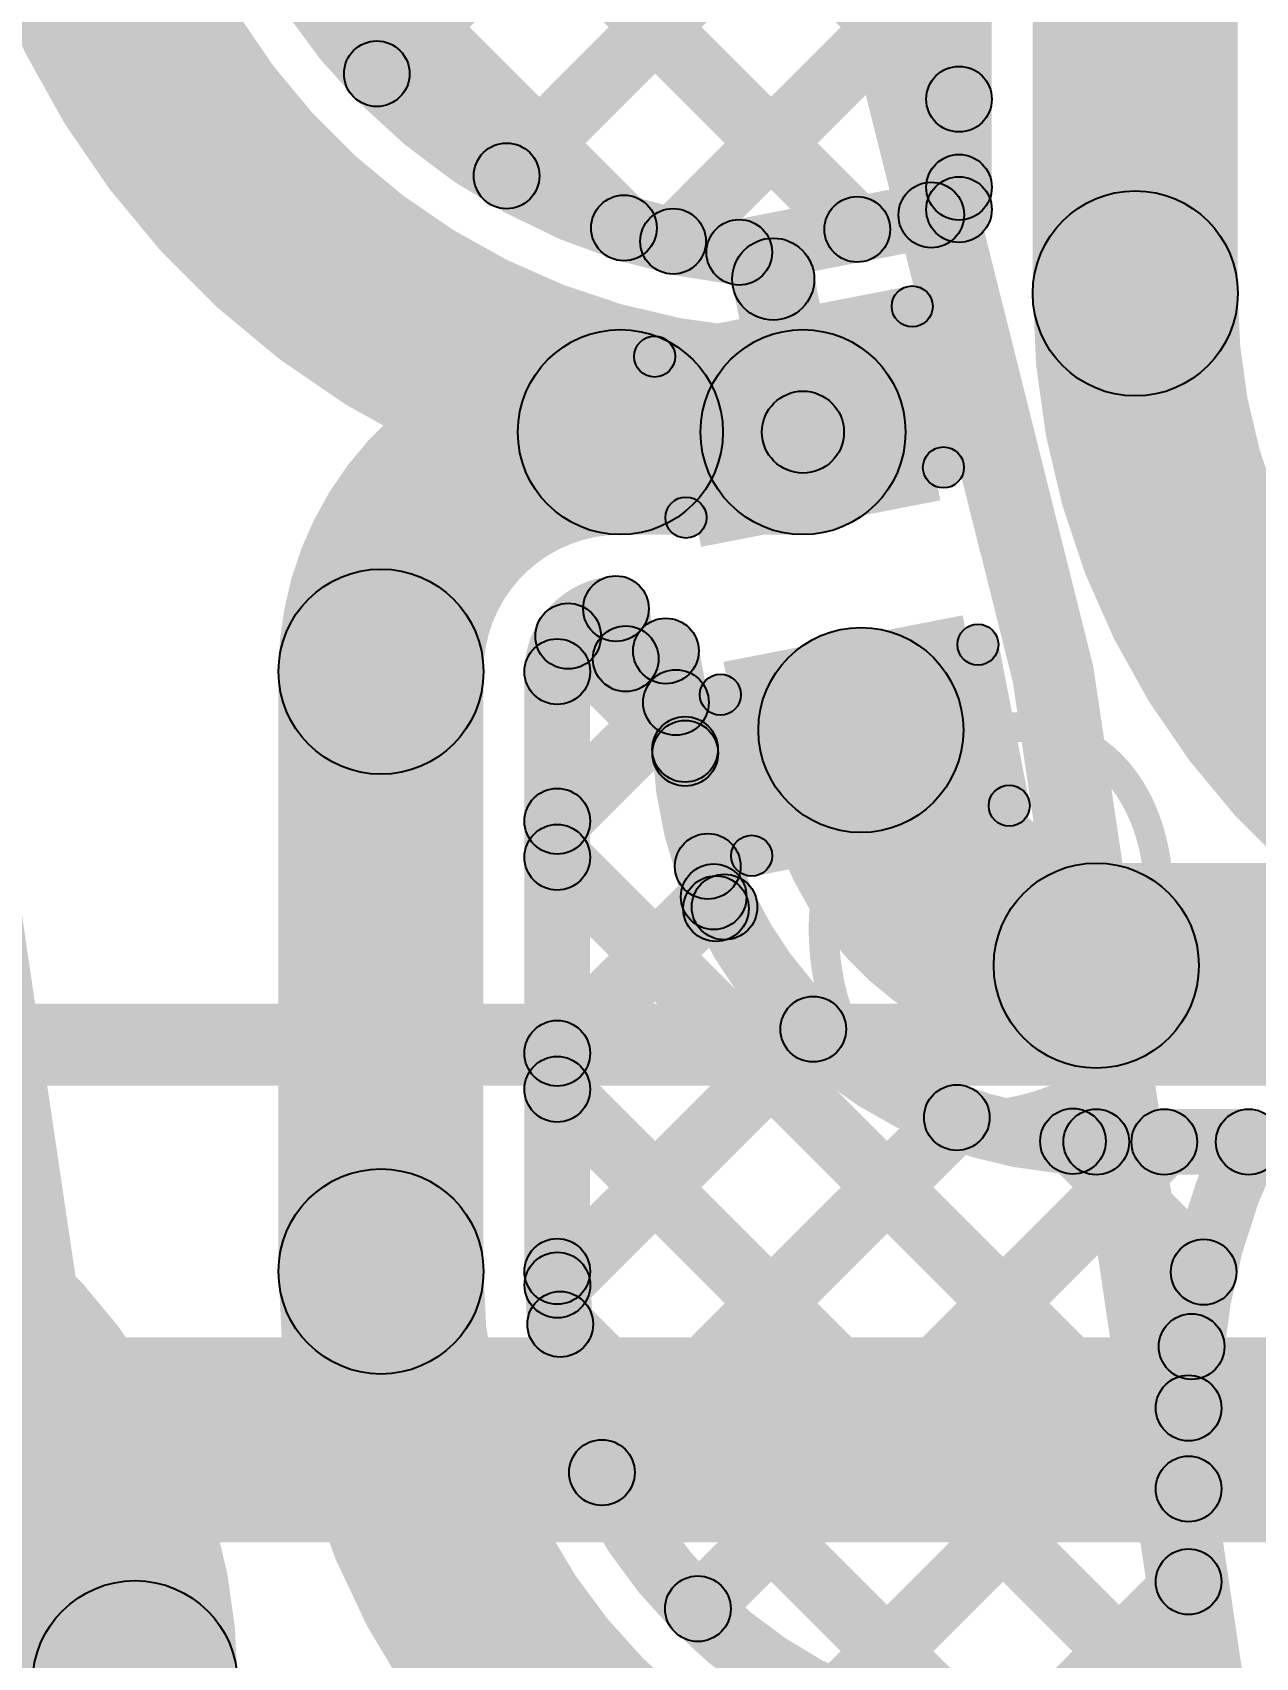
# Model space of a CAD drawing. Header units: millimetres. Extents: x -2.17 to 2.17, y -2.17 to 2.17.
# Drawn here: x 1.1575 to 1.3067, y 0.1362 to 0.3343 of the extents above; entities that cross this region are included whole.
import ezdxf

# ---------------------------------------------------------------- set-up
doc = ezdxf.new("R2010")
doc.units = ezdxf.units.MM
doc.header["$MEASUREMENT"] = 0
for name, color, linetype in [('BottomLayer', 5, 'Continuous'), ('Mechanical2', 216, 'Continuous'), ('TopLayer', 1, 'Continuous'), ('TopOverlay', 2, 'Continuous'), ('TopPaste', 8, 'Continuous'), ('TopSolder', 216, 'Continuous')]:
    doc.layers.add(name, color=color, linetype=linetype)

# ---------------------------------------------------------------- blocks, each defined once
blk = doc.blocks.new('WS2812B_M____231')
at = {"layer": 'TopOverlay'}
blk.add_hatch(color=2, dxfattribs=at).paths.add_polyline_path([(0.07, -0.0675), (0.07, -0.0725), (-0.07, -0.0725), (-0.07, -0.0675)])
blk = doc.blocks.new('C__0402_371')
at = {"layer": 'TopLayer'}
for points in [[(-0.0275, -0.0125), (-0.0275, 0.0125), (-0.0095, 0.0125), (-0.0095, -0.0125)], [(0.0095, -0.0125), (0.0095, 0.0125), (0.0275, 0.0125), (0.0275, -0.0125)]]:
    blk.add_hatch(color=1, dxfattribs=at).paths.add_polyline_path(points)
at = {"layer": 'TopOverlay'}
h = blk.add_hatch(color=2, dxfattribs=at)
edge = h.paths.add_edge_path()
edge.add_arc((-0.031, 0.016), 0.0025, 0, 360)
h = blk.add_hatch(color=2, dxfattribs=at)
edge = h.paths.add_edge_path()
edge.add_arc((-0.031, 0.016), 0.0025, 0, 360)
for points in [[(-0.031, 0.0135), (-0.031, 0.0185), (-0.011, 0.0185), (-0.011, 0.0135)], [(0.011, 0.0135), (0.011, 0.0185), (0.031, 0.0185), (0.031, 0.0135)], [(-0.0285, -0.016), (-0.0335, -0.016), (-0.0335, 0.016), (-0.0285, 0.016)], [(0.0335, -0.016), (0.0285, -0.016), (0.0285, 0.016), (0.0335, 0.016)], [(-0.031, -0.0185), (-0.031, -0.0135), (-0.011, -0.0135), (-0.011, -0.0185)], [(0.011, -0.0185), (0.011, -0.0135), (0.031, -0.0135), (0.031, -0.0185)]]:
    blk.add_hatch(color=2, dxfattribs=at).paths.add_polyline_path(points)
h = blk.add_hatch(color=2, dxfattribs=at)
edge = h.paths.add_edge_path()
edge.add_arc((-0.011, 0.016), 0.0025, 0, 360)
h = blk.add_hatch(color=2, dxfattribs=at)
edge = h.paths.add_edge_path()
edge.add_arc((0.011, 0.016), 0.0025, 0, 360)
h = blk.add_hatch(color=2, dxfattribs=at)
edge = h.paths.add_edge_path()
edge.add_arc((0.031, 0.016), 0.0025, 0, 360)
h = blk.add_hatch(color=2, dxfattribs=at)
edge = h.paths.add_edge_path()
edge.add_arc((0.031, 0.016), 0.0025, 0, 360)
h = blk.add_hatch(color=2, dxfattribs=at)
edge = h.paths.add_edge_path()
edge.add_arc((-0.031, -0.016), 0.0025, 0, 360)
h = blk.add_hatch(color=2, dxfattribs=at)
edge = h.paths.add_edge_path()
edge.add_arc((-0.031, -0.016), 0.0025, 0, 360)
h = blk.add_hatch(color=2, dxfattribs=at)
edge = h.paths.add_edge_path()
edge.add_arc((-0.011, -0.016), 0.0025, 0, 360)
h = blk.add_hatch(color=2, dxfattribs=at)
edge = h.paths.add_edge_path()
edge.add_arc((0.011, -0.016), 0.0025, 0, 360)
h = blk.add_hatch(color=2, dxfattribs=at)
edge = h.paths.add_edge_path()
edge.add_arc((0.031, -0.016), 0.0025, 0, 360)
h = blk.add_hatch(color=2, dxfattribs=at)
edge = h.paths.add_edge_path()
edge.add_arc((0.031, -0.016), 0.0025, 0, 360)
at = {"layer": 'TopPaste'}
for points in [[(-0.0275, -0.0125), (-0.0275, 0.0125), (-0.0095, 0.0125), (-0.0095, -0.0125)], [(0.0095, -0.0125), (0.0095, 0.0125), (0.0275, 0.0125), (0.0275, -0.0125)]]:
    blk.add_hatch(color=8, dxfattribs=at).paths.add_polyline_path(points)
at = {"layer": 'TopSolder'}
for points in [[(-0.02986, -0.01486), (-0.02986, 0.01486), (-0.00714, 0.01486), (-0.00714, -0.01486)], [(0.00714, -0.01486), (0.00714, 0.01486), (0.02986, 0.01486), (0.02986, -0.01486)]]:
    blk.add_hatch(color=216, dxfattribs=at).paths.add_polyline_path(points)
at = {"layer": 'TopOverlay'}
for centre in [(-0.031, 0.016), (-0.031, 0.016), (-0.011, 0.016), (0.011, 0.016), (0.031, 0.016), (0.031, 0.016), (-0.031, -0.016), (-0.031, -0.016), (-0.011, -0.016), (0.011, -0.016), (0.031, -0.016), (0.031, -0.016)]:
    blk.add_circle(centre, 0.0025, dxfattribs=at)

msp = doc.modelspace()

# ---------------------------------------------------------------- hatches: boundary and pattern name
at = {"layer": 'BottomLayer'}
for points in [[(0.8605, 0.20589), (0.8605, 0.21589), (1.65643, 0.21589), (1.65643, 0.20589)], [(0.81931, 0.1502), (0.81931, 0.1752), (1.63369, 0.1752), (1.63369, 0.1502)]]:
    msp.add_hatch(color=5, dxfattribs=at).paths.add_polyline_path(points)
at = {"layer": 'TopLayer'}
for points in [[(1.17667, 0.41431), (1.18233, 0.41997), (1.27333, 0.32897), (1.26767, 0.32331)], [(1.20232, 0.32641), (1.19666, 0.33207), (1.269, 0.40441), (1.27465, 0.39875)], [(1.17667, 0.38603), (1.18233, 0.39169), (1.26092, 0.3131), (1.25526, 0.30744)], [(1.2745, 0.31268), (1.2665, 0.31268), (1.2665, 0.38722), (1.2745, 0.38722)], [(1.3045, 0.30246), (1.2795, 0.30246), (1.2795, 0.38722), (1.3045, 0.38722)], [(1.21815, 0.31396), (1.21249, 0.31962), (1.26767, 0.3748), (1.27333, 0.36914)], [(1.18007, 0.35435), (1.18572, 0.36001), (1.23246, 0.31327), (1.2268, 0.30761)], [(1.23846, 0.30599), (1.2328, 0.31164), (1.26767, 0.34651), (1.27333, 0.34086)], [(1.26995, 0.30919), (1.26429, 0.31485), (1.26767, 0.31823), (1.27333, 0.31257)], [(1.24446, 0.30354), (1.24294, 0.3114), (1.26974, 0.31661), (1.27126, 0.30875)], [(1.24294, 0.30325), (1.25275, 0.30515), (1.25638, 0.2865), (1.24656, 0.2846)], [(1.2292, 0.27305), (1.2292, 0.29805), (1.25147, 0.29805), (1.25147, 0.27305)], [(1.22, 0.25785), (1.22566, 0.2635), (1.23994, 0.24922), (1.23428, 0.24357)], [(1.22473, 0.26327), (1.23258, 0.26479), (1.23377, 0.25868), (1.22592, 0.25715)], [(1.23061, 0.25399), (1.22908, 0.26184), (1.23399, 0.2628), (1.23552, 0.25494)], [(1.23083, 0.25811), (1.23868, 0.25963), (1.24101, 0.24764), (1.23316, 0.24611)], [(1.2125, 0.18323), (1.1875, 0.18323), (1.1875, 0.25635), (1.2125, 0.25635)], [(1.2255, 0.18323), (1.2175, 0.18323), (1.2175, 0.25635), (1.2255, 0.25635)], [(1.22433, 0.23529), (1.21867, 0.24094), (1.23315, 0.25542), (1.2388, 0.24976)], [(1.21867, 0.23089), (1.22433, 0.23655), (1.30133, 0.15955), (1.29567, 0.15389)], [(1.23593, 0.23186), (1.24378, 0.23339), (1.24479, 0.22822), (1.23693, 0.22669)], [(1.28724, 0.20802), (1.28724, 0.23302), (1.37394, 0.23302), (1.37394, 0.20802)], [(1.22433, 0.207), (1.21867, 0.21266), (1.23775, 0.23174), (1.24341, 0.22608)], [(1.22435, 0.17874), (1.2187, 0.1844), (1.24989, 0.2156), (1.25555, 0.20994)], [(1.21867, 0.20261), (1.22433, 0.20826), (1.30133, 0.13126), (1.29567, 0.12561)], [(1.22978, 0.15589), (1.22412, 0.16154), (1.2674, 0.20482), (1.27306, 0.19916)], [(1.28724, 0.19502), (1.28724, 0.20302), (1.30583, 0.20302), (1.30583, 0.19502)], [(1.24147, 0.1393), (1.23582, 0.14495), (1.29271, 0.20185), (1.29837, 0.19619)], [(1.28158, 0.19627), (1.28723, 0.20193), (1.30317, 0.18599), (1.29752, 0.18033)], [(1.21903, 0.17396), (1.22469, 0.17962), (1.27484, 0.12946), (1.26919, 0.12381)], [(1.25821, 0.12775), (1.25255, 0.13341), (1.29604, 0.1769), (1.3017, 0.17124)], [(1.3025, 0.12756), (1.2945, 0.12756), (1.2945, 0.16658), (1.3025, 0.16658)], [(1.28283, 0.12409), (1.27718, 0.12974), (1.29567, 0.14824), (1.30133, 0.14258)]]:
    msp.add_hatch(color=1, dxfattribs=at).paths.add_polyline_path(points)
h = msp.add_hatch(color=1, dxfattribs=at)
edge = h.paths.add_edge_path()
edge.add_arc((1.19949, 0.32924), 0.004, 0, 360)
h = msp.add_hatch(color=1, dxfattribs=at)
edge = h.paths.add_edge_path()
edge.add_arc((1.2705, 0.32614), 0.004, 0, 360)
h = msp.add_hatch(color=1, dxfattribs=at)
edge = h.paths.add_edge_path()
edge.add_arc((1.21532, 0.31679), 0.004, 0, 360)
h = msp.add_hatch(color=1, dxfattribs=at)
edge = h.paths.add_edge_path()
edge.add_arc((1.2705, 0.3154), 0.004, 0, 360)
h = msp.add_hatch(color=1, dxfattribs=at)
edge = h.paths.add_edge_path()
edge.add_arc((1.26712, 0.31202), 0.004, 0, 360)
h = msp.add_hatch(color=1, dxfattribs=at)
edge = h.paths.add_edge_path()
edge.add_arc((1.2705, 0.31268), 0.004, 0, 360)
h = msp.add_hatch(color=1, dxfattribs=at)
edge = h.paths.add_edge_path()
edge.add_arc((1.2705, 0.31268), 0.004, 0, 360)
h = msp.add_hatch(color=1, dxfattribs=at)
edge = h.paths.add_edge_path()
edge.add_arc((1.22963, 0.31044), 0.004, 0, 360)
h = msp.add_hatch(color=1, dxfattribs=at)
edge = h.paths.add_edge_path()
edge.add_arc((1.25809, 0.31027), 0.004, 0, 360)
h = msp.add_hatch(color=1, dxfattribs=at)
edge = h.paths.add_edge_path()
edge.add_arc((1.292, 0.30246), 0.0125, 0, 360)
h = msp.add_hatch(color=1, dxfattribs=at)
edge = h.paths.add_edge_path()
edge.add_arc((1.292, 0.30246), 0.0125, 0, 360)
h = msp.add_hatch(color=1, dxfattribs=at)
edge = h.paths.add_edge_path()
edge.add_arc((1.23563, 0.30881), 0.004, 0, 360)
h = msp.add_hatch(color=1, dxfattribs=at)
edge = h.paths.add_edge_path()
edge.add_arc((1.2437, 0.30747), 0.004, 0, 360)
h = msp.add_hatch(color=1, dxfattribs=at)
edge = h.paths.add_edge_path()
edge.add_arc((1.2437, 0.30747), 0.004, 0, 360)
h = msp.add_hatch(color=1, dxfattribs=at)
edge = h.paths.add_edge_path()
edge.add_arc((1.24784, 0.3042), 0.005, 0, 360)
h = msp.add_hatch(color=1, dxfattribs=at)
edge = h.paths.add_edge_path()
edge.add_arc((1.2292, 0.28555), 0.0125, 0, 360)
h = msp.add_hatch(color=1, dxfattribs=at)
edge = h.paths.add_edge_path()
edge.add_arc((1.2292, 0.28555), 0.0125, 0, 360)
h = msp.add_hatch(color=1, dxfattribs=at)
edge = h.paths.add_edge_path()
edge.add_arc((1.25147, 0.28555), 0.0125, 0, 360)
h = msp.add_hatch(color=1, dxfattribs=at)
edge = h.paths.add_edge_path()
edge.add_arc((1.25147, 0.28555), 0.0125, 0, 360)
h = msp.add_hatch(color=1, dxfattribs=at)
edge = h.paths.add_edge_path()
edge.add_arc((1.25147, 0.28555), 0.005, 0, 360)
h = msp.add_hatch(color=1, dxfattribs=at)
edge = h.paths.add_edge_path()
edge.add_arc((1.2, 0.25635), 0.0125, 0, 360)
h = msp.add_hatch(color=1, dxfattribs=at)
edge = h.paths.add_edge_path()
edge.add_arc((1.2, 0.25635), 0.0125, 0, 360)
h = msp.add_hatch(color=1, dxfattribs=at)
edge = h.paths.add_edge_path()
edge.add_arc((1.22866, 0.26403), 0.004, 0, 360)
h = msp.add_hatch(color=1, dxfattribs=at)
edge = h.paths.add_edge_path()
edge.add_arc((1.22866, 0.26403), 0.004, 0, 360)
h = msp.add_hatch(color=1, dxfattribs=at)
edge = h.paths.add_edge_path()
edge.add_arc((1.22283, 0.26068), 0.004, 0, 360)
h = msp.add_hatch(color=1, dxfattribs=at)
edge = h.paths.add_edge_path()
edge.add_arc((1.22985, 0.25792), 0.004, 0, 360)
h = msp.add_hatch(color=1, dxfattribs=at)
edge = h.paths.add_edge_path()
edge.add_arc((1.22985, 0.25792), 0.004, 0, 360)
h = msp.add_hatch(color=1, dxfattribs=at)
edge = h.paths.add_edge_path()
edge.add_arc((1.23475, 0.25887), 0.004, 0, 360)
h = msp.add_hatch(color=1, dxfattribs=at)
edge = h.paths.add_edge_path()
edge.add_arc((1.23475, 0.25887), 0.004, 0, 360)
h = msp.add_hatch(color=1, dxfattribs=at)
edge = h.paths.add_edge_path()
edge.add_arc((1.25853, 0.24923), 0.0125, 0, 360)
h = msp.add_hatch(color=1, dxfattribs=at)
edge = h.paths.add_edge_path()
edge.add_arc((1.2215, 0.25635), 0.004, 0, 360)
h = msp.add_hatch(color=1, dxfattribs=at)
edge = h.paths.add_edge_path()
edge.add_arc((1.2215, 0.25635), 0.004, 0, 360)
h = msp.add_hatch(color=1, dxfattribs=at)
edge = h.paths.add_edge_path()
edge.add_arc((1.23597, 0.25259), 0.004, 0, 360)
h = msp.add_hatch(color=1, dxfattribs=at)
edge = h.paths.add_edge_path()
edge.add_arc((1.23709, 0.24688), 0.004, 0, 360)
h = msp.add_hatch(color=1, dxfattribs=at)
edge = h.paths.add_edge_path()
edge.add_arc((1.23709, 0.24688), 0.004, 0, 360)
h = msp.add_hatch(color=1, dxfattribs=at)
edge = h.paths.add_edge_path()
edge.add_arc((1.23711, 0.2464), 0.004, 0, 360)
h = msp.add_hatch(color=1, dxfattribs=at)
edge = h.paths.add_edge_path()
edge.add_arc((1.2215, 0.23812), 0.004, 0, 360)
h = msp.add_hatch(color=1, dxfattribs=at)
edge = h.paths.add_edge_path()
edge.add_arc((1.2215, 0.23372), 0.004, 0, 360)
h = msp.add_hatch(color=1, dxfattribs=at)
edge = h.paths.add_edge_path()
edge.add_arc((1.23986, 0.23262), 0.004, 0, 360)
h = msp.add_hatch(color=1, dxfattribs=at)
edge = h.paths.add_edge_path()
edge.add_arc((1.23986, 0.23262), 0.004, 0, 360)
h = msp.add_hatch(color=1, dxfattribs=at)
edge = h.paths.add_edge_path()
edge.add_arc((1.23986, 0.23262), 0.004, 0, 360)
h = msp.add_hatch(color=1, dxfattribs=at)
edge = h.paths.add_edge_path()
edge.add_arc((1.24058, 0.22891), 0.004, 0, 360)
h = msp.add_hatch(color=1, dxfattribs=at)
edge = h.paths.add_edge_path()
edge.add_arc((1.28724, 0.22052), 0.0125, 0, 360)
h = msp.add_hatch(color=1, dxfattribs=at)
edge = h.paths.add_edge_path()
edge.add_arc((1.28724, 0.22052), 0.0125, 0, 360)
h = msp.add_hatch(color=1, dxfattribs=at)
edge = h.paths.add_edge_path()
edge.add_arc((1.24086, 0.22746), 0.004, 0, 360)
h = msp.add_hatch(color=1, dxfattribs=at)
edge = h.paths.add_edge_path()
edge.add_arc((1.2419, 0.22766), 0.004, 0, 360)
h = msp.add_hatch(color=1, dxfattribs=at)
edge = h.paths.add_edge_path()
edge.add_arc((1.2419, 0.22766), 0.004, 0, 360)
h = msp.add_hatch(color=1, dxfattribs=at)
edge = h.paths.add_edge_path()
edge.add_arc((1.25272, 0.21277), 0.004, 0, 360)
h = msp.add_hatch(color=1, dxfattribs=at)
edge = h.paths.add_edge_path()
edge.add_arc((1.2215, 0.20983), 0.004, 0, 360)
h = msp.add_hatch(color=1, dxfattribs=at)
edge = h.paths.add_edge_path()
edge.add_arc((1.2215, 0.20544), 0.004, 0, 360)
h = msp.add_hatch(color=1, dxfattribs=at)
edge = h.paths.add_edge_path()
edge.add_arc((1.27023, 0.20199), 0.004, 0, 360)
h = msp.add_hatch(color=1, dxfattribs=at)
edge = h.paths.add_edge_path()
edge.add_arc((1.2844, 0.1991), 0.004, 0, 360)
h = msp.add_hatch(color=1, dxfattribs=at)
edge = h.paths.add_edge_path()
edge.add_arc((1.28724, 0.19902), 0.004, 0, 360)
h = msp.add_hatch(color=1, dxfattribs=at)
edge = h.paths.add_edge_path()
edge.add_arc((1.28724, 0.19902), 0.004, 0, 360)
h = msp.add_hatch(color=1, dxfattribs=at)
edge = h.paths.add_edge_path()
edge.add_arc((1.29554, 0.19902), 0.004, 0, 360)
h = msp.add_hatch(color=1, dxfattribs=at)
edge = h.paths.add_edge_path()
edge.add_arc((1.30583, 0.19902), 0.004, 0, 360)
h = msp.add_hatch(color=1, dxfattribs=at)
edge = h.paths.add_edge_path()
edge.add_arc((1.30583, 0.19902), 0.004, 0, 360)
h = msp.add_hatch(color=1, dxfattribs=at)
edge = h.paths.add_edge_path()
edge.add_arc((1.2, 0.18323), 0.0125, 0, 360)
h = msp.add_hatch(color=1, dxfattribs=at)
edge = h.paths.add_edge_path()
edge.add_arc((1.2, 0.18323), 0.0125, 0, 360)
h = msp.add_hatch(color=1, dxfattribs=at)
edge = h.paths.add_edge_path()
edge.add_arc((1.2215, 0.18323), 0.004, 0, 360)
h = msp.add_hatch(color=1, dxfattribs=at)
edge = h.paths.add_edge_path()
edge.add_arc((1.2215, 0.18323), 0.004, 0, 360)
h = msp.add_hatch(color=1, dxfattribs=at)
edge = h.paths.add_edge_path()
edge.add_arc((1.30034, 0.18316), 0.004, 0, 360)
h = msp.add_hatch(color=1, dxfattribs=at)
edge = h.paths.add_edge_path()
edge.add_arc((1.22152, 0.18157), 0.004, 0, 360)
h = msp.add_hatch(color=1, dxfattribs=at)
edge = h.paths.add_edge_path()
edge.add_arc((1.22186, 0.17679), 0.004, 0, 360)
h = msp.add_hatch(color=1, dxfattribs=at)
edge = h.paths.add_edge_path()
edge.add_arc((1.29887, 0.17407), 0.004, 0, 360)
h = msp.add_hatch(color=1, dxfattribs=at)
edge = h.paths.add_edge_path()
edge.add_arc((1.2985, 0.16658), 0.004, 0, 360)
h = msp.add_hatch(color=1, dxfattribs=at)
edge = h.paths.add_edge_path()
edge.add_arc((1.2985, 0.16658), 0.004, 0, 360)
h = msp.add_hatch(color=1, dxfattribs=at)
edge = h.paths.add_edge_path()
edge.add_arc((1.22695, 0.15872), 0.004, 0, 360)
h = msp.add_hatch(color=1, dxfattribs=at)
edge = h.paths.add_edge_path()
edge.add_arc((1.2985, 0.15672), 0.004, 0, 360)
h = msp.add_hatch(color=1, dxfattribs=at)
edge = h.paths.add_edge_path()
edge.add_arc((1.2985, 0.14541), 0.004, 0, 360)
h = msp.add_hatch(color=1, dxfattribs=at)
edge = h.paths.add_edge_path()
edge.add_arc((1.17, 0.13304), 0.0125, 0, 360)
h = msp.add_hatch(color=1, dxfattribs=at)
edge = h.paths.add_edge_path()
edge.add_arc((1.17, 0.13304), 0.0125, 0, 360)
h = msp.add_hatch(color=1, dxfattribs=at)
edge = h.paths.add_edge_path()
edge.add_arc((1.23865, 0.14212), 0.004, 0, 360)

# ---------------------------------------------------------------- linework, layer by layer
at = {"layer": 'Mechanical2', "const_width": 0.01}
for points in [[(2.16535, 0.001, 1), (-2.16535, 0.001, 1)], [(2.08135, -0.01, 1), (-2.04935, -0.01, 1)], [(1.84055, 0.001, 1), (-1.84055, 0.001, 1)], [(1.6437, 0.001, 1), (-1.6437, 0.001, 1)], [(1.50394, 0, 1), (-1.50394, 0, 1)], [(1.30709, 0.001, 1), (-1.30709, 0.001, 1)], [(1.17323, 0.001, 1), (-1.17323, 0.001, 1)]]:
    msp.add_lwpolyline(points, format="xyb", close=True, dxfattribs=at)
at = {"layer": 'TopLayer'}
for points, const_width in [([(1.25147, 0.28555, -0.414214), (1.158, 0.37902)], 0.025), ([(1.2437, 0.30747, -0.38288), (1.1795, 0.37902)], 0.008), ([(1.37394, 0.22052, -0.414214), (1.292, 0.30246)], 0.025), ([(1.2, 0.25635, -0.414214), (1.2292, 0.28555)], 0.025), ([(1.2215, 0.25635, -0.393759), (1.22866, 0.26403)], 0.008), ([(1.28724, 0.22052, -0.414214), (1.25853, 0.24923)], 0.025), ([(1.23986, 0.23262, -0.072669), (1.23709, 0.24688)], 0.008), ([(1.2419, 0.22766, -0.026751), (1.23986, 0.23262)], 0.008), ([(1.28724, 0.19902, -0.289383), (1.2419, 0.22766)], 0.008), ([(1.11018, 0.19285, -0.414214), (1.17, 0.13304)], 0.025), ([(1.2985, 0.16658, -0.111582), (1.30583, 0.19902)], 0.008), ([(1.26361, 0.10546, -0.356846), (1.2, 0.18323)], 0.025), ([(1.26782, 0.12654, -0.356574), (1.2215, 0.18323)], 0.008)]:
    msp.add_lwpolyline(points, format="xyb", dxfattribs=dict(at, const_width=const_width))
for centre, radius in [((1.19949, 0.32924), 0.004), ((1.2705, 0.32614), 0.004), ((1.21532, 0.31679), 0.004), ((1.2705, 0.3154), 0.004), ((1.26712, 0.31202), 0.004), ((1.2705, 0.31268), 0.004), ((1.2705, 0.31268), 0.004), ((1.22963, 0.31044), 0.004), ((1.25809, 0.31027), 0.004), ((1.292, 0.30246), 0.0125), ((1.292, 0.30246), 0.0125), ((1.23563, 0.30881), 0.004), ((1.2437, 0.30747), 0.004), ((1.2437, 0.30747), 0.004), ((1.24784, 0.3042), 0.005), ((1.2292, 0.28555), 0.0125), ((1.2292, 0.28555), 0.0125), ((1.25147, 0.28555), 0.0125), ((1.25147, 0.28555), 0.0125), ((1.25147, 0.28555), 0.005), ((1.2, 0.25635), 0.0125), ((1.2, 0.25635), 0.0125), ((1.22866, 0.26403), 0.004), ((1.22866, 0.26403), 0.004), ((1.22283, 0.26068), 0.004), ((1.22985, 0.25792), 0.004), ((1.22985, 0.25792), 0.004), ((1.23475, 0.25887), 0.004), ((1.23475, 0.25887), 0.004), ((1.25853, 0.24923), 0.0125), ((1.2215, 0.25635), 0.004), ((1.2215, 0.25635), 0.004), ((1.23597, 0.25259), 0.004), ((1.23709, 0.24688), 0.004), ((1.23709, 0.24688), 0.004), ((1.23711, 0.2464), 0.004), ((1.2215, 0.23812), 0.004), ((1.2215, 0.23372), 0.004), ((1.23986, 0.23262), 0.004), ((1.23986, 0.23262), 0.004), ((1.23986, 0.23262), 0.004), ((1.24058, 0.22891), 0.004), ((1.28724, 0.22052), 0.0125), ((1.28724, 0.22052), 0.0125), ((1.24086, 0.22746), 0.004), ((1.2419, 0.22766), 0.004), ((1.2419, 0.22766), 0.004), ((1.25272, 0.21277), 0.004), ((1.2215, 0.20983), 0.004), ((1.2215, 0.20544), 0.004), ((1.27023, 0.20199), 0.004), ((1.2844, 0.1991), 0.004), ((1.28724, 0.19902), 0.004), ((1.28724, 0.19902), 0.004), ((1.29554, 0.19902), 0.004), ((1.30583, 0.19902), 0.004), ((1.30583, 0.19902), 0.004), ((1.2, 0.18323), 0.0125), ((1.2, 0.18323), 0.0125), ((1.2215, 0.18323), 0.004), ((1.2215, 0.18323), 0.004), ((1.30034, 0.18316), 0.004), ((1.22152, 0.18157), 0.004), ((1.22186, 0.17679), 0.004), ((1.29887, 0.17407), 0.004), ((1.2985, 0.16658), 0.004), ((1.2985, 0.16658), 0.004), ((1.22695, 0.15872), 0.004), ((1.2985, 0.15672), 0.004), ((1.2985, 0.14541), 0.004), ((1.17, 0.13304), 0.0125), ((1.17, 0.13304), 0.0125), ((1.23865, 0.14212), 0.004)]:
    msp.add_circle(centre, radius, dxfattribs=at)

# ---------------------------------------------------------------- block references
for name, p, rotation in [('C__0402_371', (1.255, 0.26739), 281), ('WS2812B_M____231', (1.086, 0.12539), 96)]:
    msp.add_blockref(name, p, dxfattribs=dict(rotation=rotation))

# ---------------------------------------------------------------- texts
at = {"layer": 'TopOverlay'}
msp.add_text('@', height=0.04, rotation=10, dxfattribs=at).set_placement((1.251, 0.20439))

doc.saveas('drawing.dxf')
